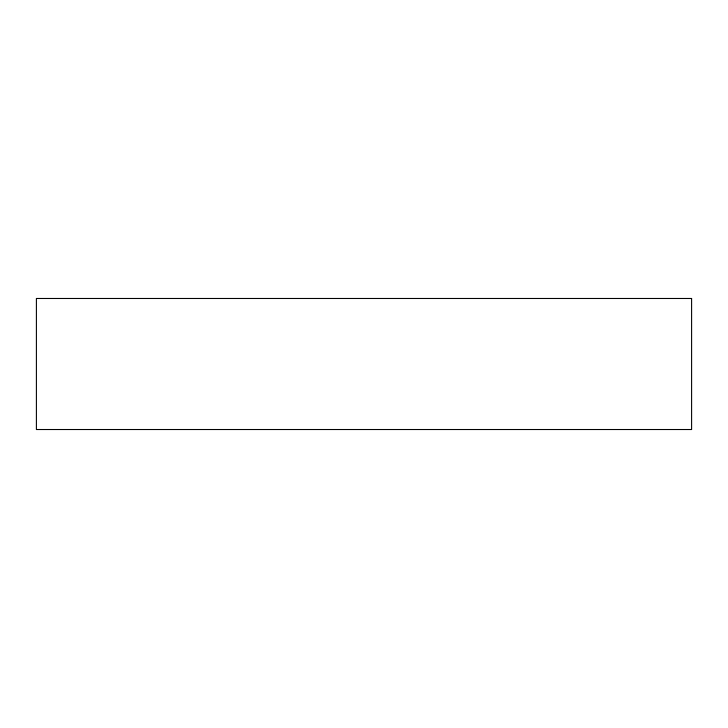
<?xml version="1.0" encoding="UTF-8"?>
<svg xmlns="http://www.w3.org/2000/svg" width="728" height="728" viewBox="0 0 728 728"><rect width="100%" height="100%" fill="white"/><g stroke="black" fill="none" stroke-linecap="round" stroke-linejoin="round"><path stroke-width="1.09" d="M691.6 298.48L36.4 298.48L36.4 429.52L691.6 429.52L691.6 298.48"/></g></svg>
